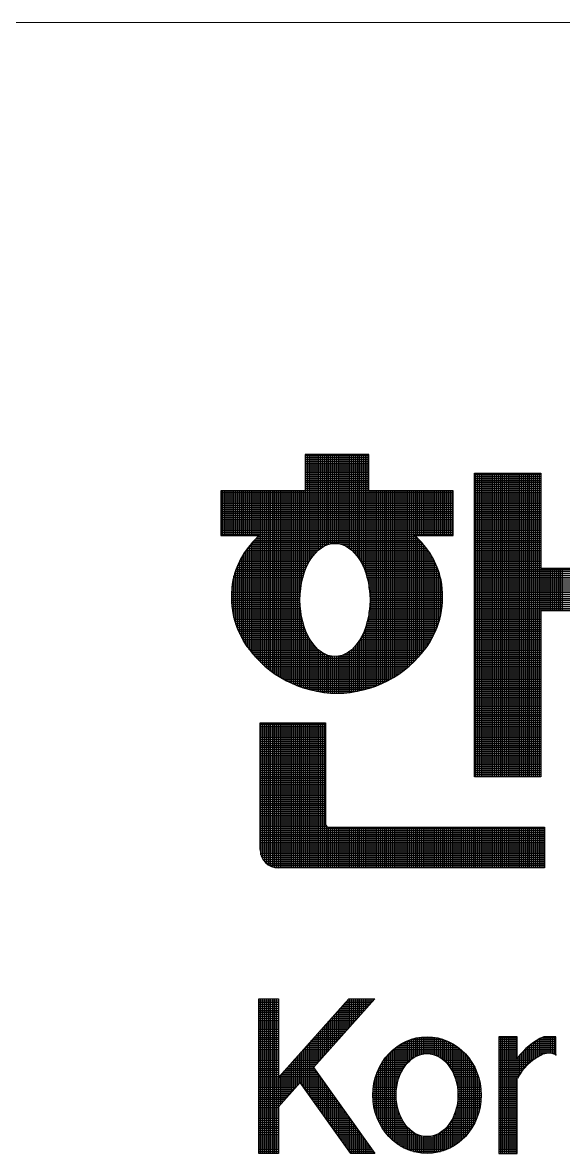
# Model space of a CAD drawing. Header units: inches. Extents: x 0 to 841, y 0 to 594.
# Drawn here: x 702.27 to 707.13, y 99.89 to 110.04 of the extents above; entities that cross this region are included whole.
import ezdxf

# ---------------------------------------------------------------- set-up
doc = ezdxf.new("R2010")
doc.units = ezdxf.units.IN
doc.header["$MEASUREMENT"] = 0
doc.layers.add('BG 0 -2', color=7, linetype='Continuous')
doc.layers.add('BG 한국지역난방기술주식회사 CI', color=7, linetype='Continuous')

msp = doc.modelspace()

# ---------------------------------------------------------------- linework, layer by layer
at = {"layer": 'BG 0 -2', "color": 7, "linetype": 'Continuous', "lineweight": 9}
msp.add_line((666.664, 110.04), (815.931, 110.04), dxfattribs=at)
at = {"layer": 'BG 한국지역난방기술주식회사 CI', "color": 7, "linetype": 'Continuous', "lineweight": 25}
for p, q in [((705.091, 106.163), (704.806, 106.163)), ((704.806, 106.163), (704.806, 105.837)), ((704.806, 106.156), (705.376, 106.156)), ((704.806, 106.139), (705.376, 106.139)), ((704.806, 106.121), (705.376, 106.121)), ((704.806, 106.104), (705.376, 106.104)), ((704.808, 105.131), (704.808, 106.163)), ((704.825, 105.17), (704.825, 106.163)), ((704.843, 105.203), (704.843, 106.163)), ((704.86, 105.231), (704.86, 106.163)), ((704.877, 105.255), (704.877, 106.163)), ((704.895, 105.276), (704.895, 106.163)), ((704.912, 105.294), (704.912, 106.163)), ((704.929, 105.309), (704.929, 106.163)), ((704.947, 105.322), (704.947, 106.163)), ((704.964, 105.334), (704.964, 106.163)), ((704.981, 105.343), (704.981, 106.163)), ((704.999, 105.351), (704.999, 106.163)), ((705.016, 105.357), (705.016, 106.163)), ((705.034, 105.361), (705.034, 106.163)), ((705.051, 105.364), (705.051, 106.163)), ((705.068, 105.365), (705.068, 106.163)), ((705.086, 105.364), (705.086, 106.163)), ((705.376, 106.163), (705.091, 106.163)), ((705.103, 105.363), (705.103, 106.163)), ((705.12, 105.359), (705.12, 106.163)), ((705.138, 105.354), (705.138, 106.163)), ((705.155, 105.347), (705.155, 106.163)), ((705.172, 105.339), (705.172, 106.163)), ((705.19, 105.329), (705.19, 106.163)), ((705.207, 105.316), (705.207, 106.163)), ((705.225, 105.302), (705.225, 106.163)), ((705.242, 105.286), (705.242, 106.163)), ((705.259, 105.266), (705.259, 106.163)), ((705.277, 105.244), (705.277, 106.163)), ((705.294, 105.219), (705.294, 106.163)), ((705.311, 105.189), (705.311, 106.163)), ((705.329, 105.153), (705.329, 106.163)), ((705.346, 105.109), (705.346, 106.163)), ((705.363, 105.053), (705.363, 106.163)), ((705.376, 105.837), (705.376, 106.163)), ((704.806, 106.086), (705.376, 106.086)), ((704.806, 106.069), (705.376, 106.069)), ((704.806, 106.052), (705.376, 106.052)), ((704.806, 106.034), (705.376, 106.034)), ((704.806, 106.017), (705.376, 106.017)), ((704.806, 106), (705.376, 106)), ((706.326, 103.27), (706.326, 105.995)), ((706.326, 105.995), (706.922, 105.995)), ((706.336, 103.27), (706.336, 105.995)), ((706.353, 103.27), (706.353, 105.995)), ((706.371, 103.27), (706.371, 105.995)), ((706.388, 103.27), (706.388, 105.995)), ((706.405, 103.27), (706.405, 105.995)), ((706.423, 103.27), (706.423, 105.995)), ((706.44, 103.27), (706.44, 105.995)), ((706.457, 103.27), (706.457, 105.995)), ((706.475, 103.27), (706.475, 105.995)), ((706.492, 103.27), (706.492, 105.995)), ((706.51, 103.27), (706.51, 105.995)), ((706.527, 103.27), (706.527, 105.995)), ((706.544, 103.27), (706.544, 105.995)), ((706.562, 103.27), (706.562, 105.995)), ((706.579, 103.27), (706.579, 105.995)), ((706.596, 103.27), (706.596, 105.995)), ((706.614, 103.27), (706.614, 105.995)), ((706.631, 103.27), (706.631, 105.995)), ((706.648, 103.27), (706.648, 105.995)), ((706.666, 103.27), (706.666, 105.995)), ((706.683, 103.27), (706.683, 105.995)), ((706.701, 103.27), (706.701, 105.995)), ((706.718, 103.27), (706.718, 105.995)), ((706.735, 103.27), (706.735, 105.995)), ((706.753, 103.27), (706.753, 105.995)), ((706.77, 103.27), (706.77, 105.995)), ((706.787, 103.27), (706.787, 105.995)), ((706.805, 103.27), (706.805, 105.995)), ((706.822, 103.27), (706.822, 105.995)), ((706.839, 103.27), (706.839, 105.995)), ((706.857, 103.27), (706.857, 105.995)), ((706.874, 103.27), (706.874, 105.995)), ((706.892, 103.27), (706.892, 105.995)), ((706.909, 103.27), (706.909, 105.995)), ((706.922, 105.995), (706.922, 105.141)), ((704.806, 105.982), (705.376, 105.982)), ((704.806, 105.965), (705.376, 105.965)), ((704.806, 105.948), (705.376, 105.948)), ((704.806, 105.93), (705.376, 105.93)), ((704.806, 105.913), (705.376, 105.913)), ((704.806, 105.895), (705.376, 105.895)), ((706.326, 105.982), (706.922, 105.982)), ((706.326, 105.965), (706.922, 105.965)), ((706.326, 105.948), (706.922, 105.948)), ((706.326, 105.93), (706.922, 105.93)), ((706.326, 105.913), (706.922, 105.913)), ((706.326, 105.895), (706.922, 105.895)), ((704.806, 105.837), (704.048, 105.837)), ((704.048, 105.837), (704.048, 105.435)), ((704.048, 105.826), (706.135, 105.826)), ((704.048, 105.809), (706.135, 105.809)), ((704.048, 105.791), (706.135, 105.791)), ((704.061, 105.435), (704.061, 105.837)), ((704.079, 105.435), (704.079, 105.837)), ((704.096, 105.435), (704.096, 105.837)), ((704.113, 105.435), (704.113, 105.837)), ((704.131, 105.435), (704.131, 105.837)), ((704.148, 105.435), (704.148, 105.837)), ((704.165, 105.435), (704.165, 105.837)), ((704.183, 105.435), (704.183, 105.837)), ((704.2, 105.435), (704.2, 105.837)), ((704.217, 105.435), (704.217, 105.837)), ((704.235, 105.435), (704.235, 105.837)), ((704.252, 105.435), (704.252, 105.837)), ((704.27, 105.435), (704.27, 105.837)), ((704.287, 105.435), (704.287, 105.837)), ((704.304, 105.435), (704.304, 105.837)), ((704.322, 105.435), (704.322, 105.837)), ((704.339, 105.435), (704.339, 105.837)), ((704.356, 105.435), (704.356, 105.837)), ((704.374, 105.435), (704.374, 105.837)), ((704.391, 105.435), (704.391, 105.837)), ((704.408, 104.294), (704.408, 105.837)), ((704.426, 104.278), (704.426, 105.837)), ((704.443, 104.263), (704.443, 105.837)), ((704.461, 104.248), (704.461, 105.837)), ((704.478, 104.234), (704.478, 105.837)), ((704.495, 104.221), (704.495, 105.837)), ((704.513, 104.208), (704.513, 105.837)), ((704.53, 104.196), (704.53, 105.837)), ((704.547, 104.184), (704.547, 105.837)), ((704.565, 104.173), (704.565, 105.837)), ((704.582, 104.163), (704.582, 105.837)), ((704.599, 104.152), (704.599, 105.837)), ((704.617, 104.143), (704.617, 105.837)), ((704.634, 104.133), (704.634, 105.837)), ((704.652, 104.124), (704.652, 105.837)), ((704.669, 104.116), (704.669, 105.837)), ((704.686, 104.108), (704.686, 105.837)), ((704.704, 104.1), (704.704, 105.837)), ((704.721, 104.093), (704.721, 105.837)), ((704.738, 104.086), (704.738, 105.837)), ((704.756, 104.08), (704.756, 105.837)), ((704.773, 105.012), (704.773, 105.837)), ((704.79, 105.081), (704.79, 105.837)), ((704.806, 105.878), (705.376, 105.878)), ((704.806, 105.861), (705.376, 105.861)), ((704.806, 105.843), (705.376, 105.843)), ((706.135, 105.837), (705.376, 105.837)), ((705.381, 104.963), (705.381, 105.837)), ((705.398, 104.07), (705.398, 105.837)), ((705.416, 104.076), (705.416, 105.837)), ((705.433, 104.082), (705.433, 105.837)), ((705.45, 104.089), (705.45, 105.837)), ((705.468, 104.096), (705.468, 105.837)), ((705.485, 104.103), (705.485, 105.837)), ((705.502, 104.111), (705.502, 105.837)), ((705.52, 104.119), (705.52, 105.837)), ((705.537, 104.128), (705.537, 105.837)), ((705.554, 104.137), (705.554, 105.837)), ((705.572, 104.146), (705.572, 105.837)), ((705.589, 104.156), (705.589, 105.837)), ((705.607, 104.166), (705.607, 105.837)), ((705.624, 104.177), (705.624, 105.837)), ((705.641, 104.189), (705.641, 105.837)), ((705.659, 104.201), (705.659, 105.837)), ((705.676, 104.213), (705.676, 105.837)), ((705.693, 104.226), (705.693, 105.837)), ((705.711, 104.24), (705.711, 105.837)), ((705.728, 104.254), (705.728, 105.837)), ((705.746, 104.269), (705.746, 105.837)), ((705.763, 104.284), (705.763, 105.837)), ((705.78, 104.301), (705.78, 105.837)), ((705.798, 105.435), (705.798, 105.837)), ((705.815, 105.435), (705.815, 105.837)), ((705.832, 105.435), (705.832, 105.837)), ((705.85, 105.435), (705.85, 105.837)), ((705.867, 105.435), (705.867, 105.837)), ((705.884, 105.435), (705.884, 105.837)), ((705.902, 105.435), (705.902, 105.837)), ((705.919, 105.435), (705.919, 105.837)), ((705.937, 105.435), (705.937, 105.837)), ((705.954, 105.435), (705.954, 105.837)), ((705.971, 105.435), (705.971, 105.837)), ((705.989, 105.435), (705.989, 105.837)), ((706.006, 105.435), (706.006, 105.837)), ((706.023, 105.435), (706.023, 105.837)), ((706.041, 105.435), (706.041, 105.837)), ((706.058, 105.435), (706.058, 105.837)), ((706.075, 105.435), (706.075, 105.837)), ((706.093, 105.435), (706.093, 105.837)), ((706.11, 105.435), (706.11, 105.837)), ((706.128, 105.435), (706.128, 105.837)), ((706.135, 105.435), (706.135, 105.837)), ((706.326, 105.878), (706.922, 105.878)), ((706.326, 105.861), (706.922, 105.861)), ((706.326, 105.843), (706.922, 105.843)), ((706.326, 105.826), (706.922, 105.826)), ((706.326, 105.809), (706.922, 105.809)), ((706.326, 105.791), (706.922, 105.791)), ((704.048, 105.774), (706.135, 105.774)), ((704.048, 105.757), (706.135, 105.757)), ((704.048, 105.739), (706.135, 105.739)), ((704.048, 105.722), (706.135, 105.722)), ((704.048, 105.704), (706.135, 105.704)), ((706.326, 105.774), (706.922, 105.774)), ((706.326, 105.757), (706.922, 105.757)), ((706.326, 105.739), (706.922, 105.739)), ((706.326, 105.722), (706.922, 105.722)), ((706.326, 105.704), (706.922, 105.704)), ((704.048, 105.687), (706.135, 105.687)), ((704.048, 105.67), (706.135, 105.67)), ((704.048, 105.652), (706.135, 105.652)), ((704.048, 105.635), (706.135, 105.635)), ((704.048, 105.618), (706.135, 105.618)), ((704.048, 105.6), (706.135, 105.6)), ((706.326, 105.687), (706.922, 105.687)), ((706.326, 105.67), (706.922, 105.67)), ((706.326, 105.652), (706.922, 105.652)), ((706.326, 105.635), (706.922, 105.635)), ((706.326, 105.618), (706.922, 105.618)), ((706.326, 105.6), (706.922, 105.6)), ((704.048, 105.583), (706.135, 105.583)), ((704.048, 105.566), (706.135, 105.566)), ((704.048, 105.548), (706.135, 105.548)), ((704.048, 105.531), (706.135, 105.531)), ((704.048, 105.513), (706.135, 105.513)), ((704.048, 105.496), (706.135, 105.496)), ((706.326, 105.583), (706.922, 105.583)), ((706.326, 105.566), (706.922, 105.566)), ((706.326, 105.548), (706.922, 105.548)), ((706.326, 105.531), (706.922, 105.531)), ((706.326, 105.513), (706.922, 105.513)), ((706.326, 105.496), (706.922, 105.496)), ((704.048, 105.479), (706.135, 105.479)), ((704.048, 105.461), (706.135, 105.461)), ((704.048, 105.444), (706.135, 105.444)), ((704.048, 105.435), (704.394, 105.435)), ((704.349, 105.392), (705.833, 105.392)), ((704.356, 104.348), (704.356, 105.4)), ((704.366, 105.409), (705.816, 105.409)), ((704.374, 104.329), (704.374, 105.416)), ((704.385, 105.427), (705.797, 105.427)), ((704.391, 104.311), (704.391, 105.432)), ((705.789, 105.435), (706.135, 105.435)), ((705.798, 104.318), (705.798, 105.426)), ((705.815, 104.336), (705.815, 105.41)), ((705.832, 104.355), (705.832, 105.393)), ((706.326, 105.479), (706.922, 105.479)), ((706.326, 105.461), (706.922, 105.461)), ((706.326, 105.444), (706.922, 105.444)), ((706.326, 105.427), (706.922, 105.427)), ((706.326, 105.409), (706.922, 105.409)), ((706.326, 105.392), (706.922, 105.392)), ((704.265, 105.288), (704.906, 105.288)), ((704.27, 104.458), (704.27, 105.295)), ((704.277, 105.305), (704.925, 105.305)), ((704.287, 104.433), (704.287, 105.319)), ((704.289, 105.322), (704.947, 105.322)), ((704.303, 105.34), (704.975, 105.34)), ((704.304, 104.41), (704.304, 105.342)), ((704.317, 105.357), (705.018, 105.357)), ((704.322, 104.388), (704.322, 105.362)), ((704.332, 105.375), (705.85, 105.375)), ((704.339, 104.367), (704.339, 105.382)), ((705.128, 105.357), (705.865, 105.357)), ((705.171, 105.34), (705.879, 105.34)), ((705.199, 105.322), (705.893, 105.322)), ((705.221, 105.305), (705.906, 105.305)), ((705.24, 105.288), (705.918, 105.288)), ((705.85, 104.375), (705.85, 105.375)), ((705.867, 104.396), (705.867, 105.355)), ((705.884, 104.418), (705.884, 105.334)), ((705.902, 104.442), (705.902, 105.311)), ((705.919, 104.468), (705.919, 105.286)), ((706.326, 105.375), (706.922, 105.375)), ((706.326, 105.357), (706.922, 105.357)), ((706.326, 105.34), (706.922, 105.34)), ((706.326, 105.322), (706.922, 105.322)), ((706.326, 105.305), (706.922, 105.305)), ((706.326, 105.288), (706.922, 105.288)), ((704.206, 105.184), (704.832, 105.184)), ((704.214, 105.201), (704.841, 105.201)), ((704.217, 104.552), (704.217, 105.207)), ((704.223, 105.218), (704.852, 105.218)), ((704.233, 105.236), (704.863, 105.236)), ((704.235, 104.517), (704.235, 105.239)), ((704.243, 105.253), (704.876, 105.253)), ((704.252, 104.486), (704.252, 105.269)), ((704.253, 105.27), (704.89, 105.27)), ((705.256, 105.27), (705.929, 105.27)), ((705.27, 105.253), (705.94, 105.253)), ((705.283, 105.236), (705.95, 105.236)), ((705.294, 105.218), (705.959, 105.218)), ((705.305, 105.201), (705.968, 105.201)), ((705.314, 105.184), (705.976, 105.184)), ((705.937, 104.498), (705.937, 105.258)), ((705.954, 104.53), (705.954, 105.228)), ((705.971, 104.566), (705.971, 105.194)), ((706.326, 105.27), (706.922, 105.27)), ((706.326, 105.253), (706.922, 105.253)), ((706.326, 105.236), (706.922, 105.236)), ((706.326, 105.218), (706.922, 105.218)), ((706.326, 105.201), (706.922, 105.201)), ((706.326, 105.184), (706.922, 105.184)), ((704.167, 105.079), (704.79, 105.079)), ((704.173, 105.097), (704.795, 105.097)), ((704.178, 105.114), (704.801, 105.114)), ((704.183, 104.639), (704.183, 105.126)), ((704.185, 105.131), (704.808, 105.131)), ((704.191, 105.149), (704.815, 105.149)), ((704.198, 105.166), (704.823, 105.166)), ((704.2, 104.592), (704.2, 105.17)), ((705.323, 105.166), (705.984, 105.166)), ((705.331, 105.149), (705.991, 105.149)), ((705.338, 105.131), (705.998, 105.131)), ((705.344, 105.114), (706.004, 105.114)), ((705.351, 105.097), (706.009, 105.097)), ((705.356, 105.079), (706.015, 105.079)), ((705.989, 104.609), (705.989, 105.154)), ((706.006, 104.66), (706.006, 105.108)), ((706.326, 105.166), (706.922, 105.166)), ((706.326, 105.149), (706.922, 105.149)), ((706.326, 105.131), (707.439, 105.131)), ((706.326, 105.114), (707.439, 105.114)), ((706.326, 105.097), (707.439, 105.097)), ((706.326, 105.079), (707.439, 105.079)), ((706.922, 105.141), (707.439, 105.141)), ((706.926, 104.758), (706.926, 105.141)), ((706.944, 104.758), (706.944, 105.141)), ((706.961, 104.758), (706.961, 105.141)), ((706.978, 104.758), (706.978, 105.141)), ((706.996, 104.758), (706.996, 105.141)), ((707.013, 104.758), (707.013, 105.141)), ((707.03, 104.758), (707.03, 105.141)), ((707.048, 104.758), (707.048, 105.141)), ((707.065, 104.758), (707.065, 105.141)), ((707.083, 104.758), (707.083, 105.141)), ((707.1, 104.758), (707.1, 105.141)), ((707.117, 104.758), (707.117, 105.141)), ((704.148, 104.795), (704.148, 104.982)), ((704.149, 104.992), (704.769, 104.992)), ((704.152, 105.01), (704.773, 105.01)), ((704.155, 105.027), (704.776, 105.027)), ((704.158, 105.045), (704.78, 105.045)), ((704.163, 105.062), (704.785, 105.062)), ((704.165, 104.7), (704.165, 105.072)), ((705.361, 105.062), (706.02, 105.062)), ((705.366, 105.045), (706.024, 105.045)), ((705.37, 105.027), (706.028, 105.027)), ((705.373, 105.01), (706.03, 105.01)), ((705.376, 104.992), (706.033, 104.992)), ((706.023, 104.728), (706.023, 105.047)), ((706.326, 105.062), (707.439, 105.062)), ((706.326, 105.045), (707.439, 105.045)), ((706.326, 105.027), (707.439, 105.027)), ((706.326, 105.01), (707.439, 105.01)), ((706.326, 104.992), (707.439, 104.992)), ((704.142, 104.888), (704.759, 104.888)), ((704.143, 104.923), (704.761, 104.923)), ((704.143, 104.906), (704.759, 104.906)), ((704.144, 104.94), (704.762, 104.94)), ((704.145, 104.958), (704.764, 104.958)), ((704.147, 104.975), (704.767, 104.975)), ((705.379, 104.975), (706.035, 104.975)), ((705.382, 104.958), (706.037, 104.958)), ((705.384, 104.94), (706.038, 104.94)), ((705.385, 104.923), (706.039, 104.923)), ((705.386, 104.906), (706.04, 104.906)), ((705.387, 104.888), (706.04, 104.888)), ((706.326, 104.975), (707.439, 104.975)), ((706.326, 104.958), (707.439, 104.958)), ((706.326, 104.94), (707.439, 104.94)), ((706.326, 104.923), (707.439, 104.923)), ((706.326, 104.906), (707.439, 104.906)), ((706.326, 104.888), (707.439, 104.888)), ((704.143, 104.871), (704.758, 104.871)), ((704.143, 104.854), (704.758, 104.854)), ((704.144, 104.836), (704.758, 104.836)), ((704.146, 104.819), (704.759, 104.819)), ((704.147, 104.801), (704.76, 104.801)), ((704.149, 104.784), (704.761, 104.784)), ((705.385, 104.784), (706.033, 104.784)), ((705.386, 104.801), (706.035, 104.801)), ((705.387, 104.819), (706.037, 104.819)), ((705.388, 104.871), (706.04, 104.871)), ((705.388, 104.854), (706.039, 104.854)), ((705.388, 104.836), (706.038, 104.836)), ((706.326, 104.871), (707.439, 104.871)), ((706.326, 104.854), (707.439, 104.854)), ((706.326, 104.836), (707.439, 104.836)), ((706.326, 104.819), (707.439, 104.819)), ((706.326, 104.801), (707.439, 104.801)), ((706.326, 104.784), (707.439, 104.784)), ((704.152, 104.767), (704.763, 104.767)), ((704.155, 104.749), (704.765, 104.749)), ((704.158, 104.732), (704.768, 104.732)), ((704.162, 104.715), (704.771, 104.715)), ((704.166, 104.697), (704.774, 104.697)), ((704.17, 104.68), (704.778, 104.68)), ((704.773, 104.074), (704.773, 104.701)), ((705.368, 104.68), (706.012, 104.68)), ((705.372, 104.697), (706.016, 104.697)), ((705.375, 104.715), (706.02, 104.715)), ((705.378, 104.732), (706.024, 104.732)), ((705.381, 104.064), (705.381, 104.75)), ((705.381, 104.749), (706.027, 104.749)), ((705.383, 104.767), (706.03, 104.767)), ((706.326, 104.767), (707.439, 104.767)), ((706.326, 104.749), (706.922, 104.749)), ((706.326, 104.732), (706.922, 104.732)), ((706.326, 104.715), (706.922, 104.715)), ((706.326, 104.697), (706.922, 104.697)), ((706.326, 104.68), (706.922, 104.68)), ((706.922, 104.758), (706.922, 103.27)), ((707.439, 104.758), (706.922, 104.758)), ((704.175, 104.663), (704.782, 104.663)), ((704.181, 104.645), (704.787, 104.645)), ((704.187, 104.628), (704.792, 104.628)), ((704.193, 104.61), (704.797, 104.61)), ((704.2, 104.593), (704.804, 104.593)), ((704.207, 104.576), (704.811, 104.576)), ((704.79, 104.068), (704.79, 104.632)), ((704.808, 104.062), (704.808, 104.582)), ((705.335, 104.576), (705.975, 104.576)), ((705.342, 104.593), (705.983, 104.593)), ((705.346, 104.054), (705.346, 104.604)), ((705.348, 104.61), (705.989, 104.61)), ((705.354, 104.628), (705.996, 104.628)), ((705.359, 104.645), (706.001, 104.645)), ((705.363, 104.059), (705.363, 104.661)), ((705.364, 104.663), (706.007, 104.663)), ((706.326, 104.663), (706.922, 104.663)), ((706.326, 104.645), (706.922, 104.645)), ((706.326, 104.628), (706.922, 104.628)), ((706.326, 104.61), (706.922, 104.61)), ((706.326, 104.593), (706.922, 104.593)), ((706.326, 104.576), (706.922, 104.576)), ((704.215, 104.558), (704.818, 104.558)), ((704.223, 104.541), (704.826, 104.541)), ((704.232, 104.524), (704.835, 104.524)), ((704.241, 104.506), (704.845, 104.506)), ((704.251, 104.489), (704.856, 104.489)), ((704.261, 104.472), (704.868, 104.472)), ((704.825, 104.057), (704.825, 104.543)), ((704.843, 104.053), (704.843, 104.51)), ((704.86, 104.048), (704.86, 104.482)), ((705.278, 104.472), (705.921, 104.472)), ((705.29, 104.489), (705.932, 104.489)), ((705.294, 104.042), (705.294, 104.495)), ((705.301, 104.506), (705.941, 104.506)), ((705.311, 104.045), (705.311, 104.525)), ((705.311, 104.524), (705.951, 104.524)), ((705.32, 104.541), (705.959, 104.541)), ((705.328, 104.558), (705.968, 104.558)), ((705.329, 104.05), (705.329, 104.56)), ((706.326, 104.558), (706.922, 104.558)), ((706.326, 104.541), (706.922, 104.541)), ((706.326, 104.524), (706.922, 104.524)), ((706.326, 104.506), (706.922, 104.506)), ((706.326, 104.489), (706.922, 104.489)), ((706.326, 104.472), (706.922, 104.472)), ((704.272, 104.454), (704.881, 104.454)), ((704.284, 104.437), (704.896, 104.437)), ((704.297, 104.419), (704.913, 104.419)), ((704.31, 104.402), (704.932, 104.402)), ((704.324, 104.385), (704.956, 104.385)), ((704.877, 104.044), (704.877, 104.459)), ((704.895, 104.04), (704.895, 104.438)), ((704.912, 104.037), (704.912, 104.42)), ((704.929, 104.034), (704.929, 104.404)), ((704.947, 104.031), (704.947, 104.391)), ((704.964, 104.028), (704.964, 104.38)), ((704.981, 104.026), (704.981, 104.37)), ((705.172, 104.023), (705.172, 104.375)), ((705.19, 104.385), (705.858, 104.385)), ((705.19, 104.025), (705.19, 104.385)), ((705.207, 104.027), (705.207, 104.397)), ((705.214, 104.402), (705.872, 104.402)), ((705.225, 104.029), (705.225, 104.411)), ((705.233, 104.419), (705.885, 104.419)), ((705.242, 104.032), (705.242, 104.428)), ((705.25, 104.437), (705.898, 104.437)), ((705.259, 104.035), (705.259, 104.447)), ((705.265, 104.454), (705.91, 104.454)), ((705.277, 104.038), (705.277, 104.469)), ((706.326, 104.454), (706.922, 104.454)), ((706.326, 104.437), (706.922, 104.437)), ((706.326, 104.419), (706.922, 104.419)), ((706.326, 104.402), (706.922, 104.402)), ((706.326, 104.385), (706.922, 104.385)), ((704.339, 104.367), (704.988, 104.367)), ((704.354, 104.35), (705.049, 104.35)), ((704.37, 104.333), (705.812, 104.333)), ((704.387, 104.315), (705.795, 104.315)), ((704.405, 104.298), (705.777, 104.298)), ((704.423, 104.281), (705.759, 104.281)), ((704.999, 104.024), (704.999, 104.363)), ((705.016, 104.023), (705.016, 104.357)), ((705.034, 104.021), (705.034, 104.353)), ((705.051, 104.02), (705.051, 104.35)), ((705.068, 104.02), (705.068, 104.349)), ((705.086, 104.019), (705.086, 104.349)), ((705.096, 104.35), (705.828, 104.35)), ((705.103, 104.019), (705.103, 104.351)), ((705.12, 104.02), (705.12, 104.354)), ((705.138, 104.021), (705.138, 104.359)), ((705.155, 104.022), (705.155, 104.366)), ((705.158, 104.367), (705.843, 104.367)), ((706.326, 104.367), (706.922, 104.367)), ((706.326, 104.35), (706.922, 104.35)), ((706.326, 104.333), (706.922, 104.333)), ((706.326, 104.315), (706.922, 104.315)), ((706.326, 104.298), (706.922, 104.298)), ((706.326, 104.281), (706.922, 104.281)), ((704.443, 104.263), (705.739, 104.263)), ((704.464, 104.246), (705.719, 104.246)), ((704.486, 104.228), (705.697, 104.228)), ((704.509, 104.211), (705.673, 104.211)), ((704.533, 104.194), (705.649, 104.194)), ((704.56, 104.176), (705.622, 104.176)), ((706.326, 104.263), (706.922, 104.263)), ((706.326, 104.246), (706.922, 104.246)), ((706.326, 104.228), (706.922, 104.228)), ((706.326, 104.211), (706.922, 104.211)), ((706.326, 104.194), (706.922, 104.194)), ((706.326, 104.176), (706.922, 104.176)), ((704.588, 104.159), (705.594, 104.159)), ((704.619, 104.142), (705.564, 104.142)), ((704.652, 104.124), (705.53, 104.124)), ((704.689, 104.107), (705.494, 104.107)), ((704.73, 104.09), (705.452, 104.09)), ((704.777, 104.072), (705.405, 104.072)), ((706.326, 104.159), (706.922, 104.159)), ((706.326, 104.142), (706.922, 104.142)), ((706.326, 104.124), (706.922, 104.124)), ((706.326, 104.107), (706.922, 104.107)), ((706.326, 104.09), (706.922, 104.09)), ((706.326, 104.072), (706.922, 104.072)), ((704.834, 104.055), (705.348, 104.055)), ((704.908, 104.037), (705.274, 104.037)), ((705.055, 104.02), (705.127, 104.02)), ((706.326, 104.055), (706.922, 104.055)), ((706.326, 104.037), (706.922, 104.037)), ((706.326, 104.02), (706.922, 104.02)), ((706.326, 104.003), (706.922, 104.003)), ((706.326, 103.985), (706.922, 103.985)), ((706.326, 103.968), (706.922, 103.968)), ((706.326, 103.951), (706.922, 103.951)), ((706.326, 103.933), (706.922, 103.933)), ((706.326, 103.916), (706.922, 103.916)), ((706.326, 103.899), (706.922, 103.899)), ((706.326, 103.881), (706.922, 103.881)), ((706.326, 103.864), (706.922, 103.864)), ((706.326, 103.846), (706.922, 103.846)), ((706.326, 103.829), (706.922, 103.829)), ((706.326, 103.812), (706.922, 103.812)), ((706.326, 103.794), (706.922, 103.794)), ((706.326, 103.777), (706.922, 103.777)), ((706.326, 103.76), (706.922, 103.76)), ((704.401, 103.754), (704.988, 103.754)), ((704.401, 102.616), (704.401, 103.754)), ((704.401, 103.742), (704.988, 103.742)), ((704.401, 103.725), (704.988, 103.725)), ((704.401, 103.708), (704.988, 103.708)), ((704.401, 103.69), (704.988, 103.69)), ((704.401, 103.673), (704.988, 103.673)), ((704.408, 102.567), (704.408, 103.754)), ((704.426, 102.529), (704.426, 103.754)), ((704.443, 102.506), (704.443, 103.754)), ((704.461, 102.49), (704.461, 103.754)), ((704.478, 102.477), (704.478, 103.754)), ((704.495, 102.468), (704.495, 103.754)), ((704.513, 102.461), (704.513, 103.754)), ((704.53, 102.456), (704.53, 103.754)), ((704.547, 102.453), (704.547, 103.754)), ((704.565, 102.452), (704.565, 103.754)), ((704.582, 102.452), (704.582, 103.754)), ((704.599, 102.452), (704.599, 103.754)), ((704.617, 102.452), (704.617, 103.754)), ((704.634, 102.452), (704.634, 103.754)), ((704.652, 102.452), (704.652, 103.754)), ((704.669, 102.452), (704.669, 103.754)), ((704.686, 102.452), (704.686, 103.754)), ((704.704, 102.452), (704.704, 103.754)), ((704.721, 102.452), (704.721, 103.754)), ((704.738, 102.452), (704.738, 103.754)), ((704.756, 102.452), (704.756, 103.754)), ((704.773, 102.452), (704.773, 103.754)), ((704.79, 102.452), (704.79, 103.754)), ((704.808, 102.452), (704.808, 103.754)), ((704.825, 102.452), (704.825, 103.754)), ((704.843, 102.452), (704.843, 103.754)), ((704.86, 102.452), (704.86, 103.754)), ((704.877, 102.452), (704.877, 103.754)), ((704.895, 102.452), (704.895, 103.754)), ((704.912, 102.452), (704.912, 103.754)), ((704.929, 102.452), (704.929, 103.754)), ((704.947, 102.452), (704.947, 103.754)), ((704.964, 102.452), (704.964, 103.754)), ((704.981, 102.452), (704.981, 103.754)), ((704.988, 103.754), (704.988, 102.844)), ((706.326, 103.742), (706.922, 103.742)), ((706.326, 103.725), (706.922, 103.725)), ((706.326, 103.708), (706.922, 103.708)), ((706.326, 103.69), (706.922, 103.69)), ((706.326, 103.673), (706.922, 103.673)), ((704.401, 103.655), (704.988, 103.655)), ((704.401, 103.638), (704.988, 103.638)), ((704.401, 103.621), (704.988, 103.621)), ((704.401, 103.603), (704.988, 103.603)), ((704.401, 103.586), (704.988, 103.586)), ((704.401, 103.569), (704.988, 103.569)), ((706.326, 103.655), (706.922, 103.655)), ((706.326, 103.638), (706.922, 103.638)), ((706.326, 103.621), (706.922, 103.621)), ((706.326, 103.603), (706.922, 103.603)), ((706.326, 103.586), (706.922, 103.586)), ((706.326, 103.569), (706.922, 103.569)), ((704.401, 103.551), (704.988, 103.551)), ((704.401, 103.534), (704.988, 103.534)), ((704.401, 103.517), (704.988, 103.517)), ((704.401, 103.499), (704.988, 103.499)), ((704.401, 103.482), (704.988, 103.482)), ((704.401, 103.464), (704.988, 103.464)), ((706.326, 103.551), (706.922, 103.551)), ((706.326, 103.534), (706.922, 103.534)), ((706.326, 103.517), (706.922, 103.517)), ((706.326, 103.499), (706.922, 103.499)), ((706.326, 103.482), (706.922, 103.482)), ((706.326, 103.464), (706.922, 103.464)), ((704.401, 103.447), (704.988, 103.447)), ((704.401, 103.43), (704.988, 103.43)), ((704.401, 103.412), (704.988, 103.412)), ((704.401, 103.395), (704.988, 103.395)), ((704.401, 103.378), (704.988, 103.378)), ((704.401, 103.36), (704.988, 103.36)), ((706.326, 103.447), (706.922, 103.447)), ((706.326, 103.43), (706.922, 103.43)), ((706.326, 103.412), (706.922, 103.412)), ((706.326, 103.395), (706.922, 103.395)), ((706.326, 103.378), (706.922, 103.378)), ((706.326, 103.36), (706.922, 103.36)), ((704.401, 103.343), (704.988, 103.343)), ((704.401, 103.326), (704.988, 103.326)), ((704.401, 103.308), (704.988, 103.308)), ((704.401, 103.291), (704.988, 103.291)), ((704.401, 103.273), (704.988, 103.273)), ((704.401, 103.256), (704.988, 103.256)), ((706.326, 103.343), (706.922, 103.343)), ((706.326, 103.326), (706.922, 103.326)), ((706.326, 103.308), (706.922, 103.308)), ((706.326, 103.291), (706.922, 103.291)), ((706.326, 103.273), (706.922, 103.273)), ((706.922, 103.27), (706.326, 103.27)), ((704.401, 103.239), (704.988, 103.239)), ((704.401, 103.221), (704.988, 103.221)), ((704.401, 103.204), (704.988, 103.204)), ((704.401, 103.187), (704.988, 103.187)), ((704.401, 103.169), (704.988, 103.169)), ((704.401, 103.152), (704.988, 103.152)), ((704.401, 103.134), (704.988, 103.134)), ((704.401, 103.117), (704.988, 103.117)), ((704.401, 103.1), (704.988, 103.1)), ((704.401, 103.082), (704.988, 103.082)), ((704.401, 103.065), (704.988, 103.065)), ((704.401, 103.048), (704.988, 103.048)), ((704.401, 103.03), (704.988, 103.03)), ((704.401, 103.013), (704.988, 103.013)), ((704.401, 102.996), (704.988, 102.996)), ((704.401, 102.978), (704.988, 102.978)), ((704.401, 102.961), (704.988, 102.961)), ((704.401, 102.943), (704.988, 102.943)), ((704.401, 102.926), (704.988, 102.926)), ((704.401, 102.909), (704.988, 102.909)), ((704.401, 102.891), (704.988, 102.891)), ((704.401, 102.874), (704.988, 102.874)), ((704.401, 102.857), (704.988, 102.857)), ((704.401, 102.839), (704.989, 102.839)), ((704.401, 102.822), (704.999, 102.822)), ((704.401, 102.805), (706.955, 102.805)), ((704.401, 102.787), (706.955, 102.787)), ((704.401, 102.77), (706.955, 102.77)), ((704.401, 102.752), (706.955, 102.752)), ((704.999, 102.452), (704.999, 102.822)), ((705.016, 102.452), (705.016, 102.816)), ((705.016, 102.816), (706.955, 102.816)), ((705.034, 102.452), (705.034, 102.816)), ((705.051, 102.452), (705.051, 102.816)), ((705.068, 102.452), (705.068, 102.816)), ((705.086, 102.452), (705.086, 102.816)), ((705.103, 102.452), (705.103, 102.816)), ((705.12, 102.452), (705.12, 102.816)), ((705.138, 102.452), (705.138, 102.816)), ((705.155, 102.452), (705.155, 102.816)), ((705.172, 102.452), (705.172, 102.816)), ((705.19, 102.452), (705.19, 102.816)), ((705.207, 102.452), (705.207, 102.816)), ((705.225, 102.452), (705.225, 102.816)), ((705.242, 102.452), (705.242, 102.816)), ((705.259, 102.452), (705.259, 102.816)), ((705.277, 102.452), (705.277, 102.816)), ((705.294, 102.452), (705.294, 102.816)), ((705.311, 102.452), (705.311, 102.816)), ((705.329, 102.452), (705.329, 102.816)), ((705.346, 102.452), (705.346, 102.816)), ((705.363, 102.452), (705.363, 102.816)), ((705.381, 102.452), (705.381, 102.816)), ((705.398, 102.452), (705.398, 102.816)), ((705.416, 102.452), (705.416, 102.816)), ((705.433, 102.452), (705.433, 102.816)), ((705.45, 102.452), (705.45, 102.816)), ((705.468, 102.452), (705.468, 102.816)), ((705.485, 102.452), (705.485, 102.816)), ((705.502, 102.452), (705.502, 102.816)), ((705.52, 102.452), (705.52, 102.816)), ((705.537, 102.452), (705.537, 102.816)), ((705.554, 102.452), (705.554, 102.816)), ((705.572, 102.452), (705.572, 102.816)), ((705.589, 102.452), (705.589, 102.816)), ((705.607, 102.452), (705.607, 102.816)), ((705.624, 102.452), (705.624, 102.816)), ((705.641, 102.452), (705.641, 102.816)), ((705.659, 102.452), (705.659, 102.816)), ((705.676, 102.452), (705.676, 102.816)), ((705.693, 102.452), (705.693, 102.816)), ((705.711, 102.452), (705.711, 102.816)), ((705.728, 102.452), (705.728, 102.816)), ((705.746, 102.452), (705.746, 102.816)), ((705.763, 102.452), (705.763, 102.816)), ((705.78, 102.452), (705.78, 102.816)), ((705.798, 102.452), (705.798, 102.816)), ((705.815, 102.452), (705.815, 102.816)), ((705.832, 102.452), (705.832, 102.816)), ((705.85, 102.452), (705.85, 102.816)), ((705.867, 102.452), (705.867, 102.816)), ((705.884, 102.452), (705.884, 102.816)), ((705.902, 102.452), (705.902, 102.816)), ((705.919, 102.452), (705.919, 102.816)), ((705.937, 102.452), (705.937, 102.816)), ((705.954, 102.452), (705.954, 102.816)), ((705.971, 102.452), (705.971, 102.816)), ((705.989, 102.452), (705.989, 102.816)), ((706.006, 102.452), (706.006, 102.816)), ((706.023, 102.452), (706.023, 102.816)), ((706.041, 102.452), (706.041, 102.816)), ((706.058, 102.452), (706.058, 102.816)), ((706.075, 102.452), (706.075, 102.816)), ((706.093, 102.452), (706.093, 102.816)), ((706.11, 102.452), (706.11, 102.816)), ((706.128, 102.452), (706.128, 102.816)), ((706.145, 102.452), (706.145, 102.816)), ((706.162, 102.452), (706.162, 102.816)), ((706.18, 102.452), (706.18, 102.816)), ((706.197, 102.452), (706.197, 102.816)), ((706.214, 102.452), (706.214, 102.816)), ((706.232, 102.452), (706.232, 102.816)), ((706.249, 102.452), (706.249, 102.816)), ((706.266, 102.452), (706.266, 102.816)), ((706.284, 102.452), (706.284, 102.816)), ((706.301, 102.452), (706.301, 102.816)), ((706.319, 102.452), (706.319, 102.816)), ((706.336, 102.452), (706.336, 102.816)), ((706.353, 102.452), (706.353, 102.816)), ((706.371, 102.452), (706.371, 102.816)), ((706.388, 102.452), (706.388, 102.816)), ((706.405, 102.452), (706.405, 102.816)), ((706.423, 102.452), (706.423, 102.816)), ((706.44, 102.452), (706.44, 102.816)), ((706.457, 102.452), (706.457, 102.816)), ((706.475, 102.452), (706.475, 102.816)), ((706.492, 102.452), (706.492, 102.816)), ((706.51, 102.452), (706.51, 102.816)), ((706.527, 102.452), (706.527, 102.816)), ((706.544, 102.452), (706.544, 102.816)), ((706.562, 102.452), (706.562, 102.816)), ((706.579, 102.452), (706.579, 102.816)), ((706.596, 102.452), (706.596, 102.816)), ((706.614, 102.452), (706.614, 102.816)), ((706.631, 102.452), (706.631, 102.816)), ((706.648, 102.452), (706.648, 102.816)), ((706.666, 102.452), (706.666, 102.816)), ((706.683, 102.452), (706.683, 102.816)), ((706.701, 102.452), (706.701, 102.816)), ((706.718, 102.452), (706.718, 102.816)), ((706.735, 102.452), (706.735, 102.816)), ((706.753, 102.452), (706.753, 102.816)), ((706.77, 102.452), (706.77, 102.816)), ((706.787, 102.452), (706.787, 102.816)), ((706.805, 102.452), (706.805, 102.816)), ((706.822, 102.452), (706.822, 102.816)), ((706.839, 102.452), (706.839, 102.816)), ((706.857, 102.452), (706.857, 102.816)), ((706.874, 102.452), (706.874, 102.816)), ((706.892, 102.452), (706.892, 102.816)), ((706.909, 102.452), (706.909, 102.816)), ((706.926, 102.452), (706.926, 102.816)), ((706.944, 102.452), (706.944, 102.816)), ((706.955, 102.816), (706.955, 102.452)), ((704.401, 102.735), (706.955, 102.735)), ((704.401, 102.718), (706.955, 102.718)), ((704.401, 102.7), (706.955, 102.7)), ((704.401, 102.683), (706.955, 102.683)), ((704.401, 102.666), (706.955, 102.666)), ((704.401, 102.648), (706.955, 102.648)), ((704.401, 102.631), (706.955, 102.631)), ((704.401, 102.614), (706.955, 102.614)), ((704.402, 102.596), (706.955, 102.596)), ((704.405, 102.579), (706.955, 102.579)), ((704.41, 102.561), (706.955, 102.561)), ((704.418, 102.544), (706.955, 102.544)), ((704.428, 102.527), (706.955, 102.527)), ((704.441, 102.509), (706.955, 102.509)), ((704.458, 102.492), (706.955, 102.492)), ((704.482, 102.475), (706.955, 102.475)), ((704.525, 102.457), (706.955, 102.457)), ((706.955, 102.452), (704.565, 102.452)), ((704.389, 101.275), (704.564, 101.275)), ((704.389, 99.888), (704.389, 101.275)), ((704.389, 101.259), (704.564, 101.259)), ((704.389, 101.242), (704.564, 101.242)), ((704.389, 101.224), (704.564, 101.224)), ((704.391, 99.888), (704.391, 101.275)), ((704.408, 99.888), (704.408, 101.275)), ((704.426, 99.888), (704.426, 101.275)), ((704.443, 99.888), (704.443, 101.275)), ((704.461, 99.888), (704.461, 101.275)), ((704.478, 99.888), (704.478, 101.275)), ((704.495, 99.888), (704.495, 101.275)), ((704.513, 99.888), (704.513, 101.275)), ((704.53, 99.888), (704.53, 101.275)), ((704.547, 99.888), (704.547, 101.275)), ((704.564, 101.275), (704.564, 100.568)), ((704.564, 100.568), (705.196, 101.275)), ((705.431, 101.275), (704.88, 100.659)), ((705.15, 101.224), (705.385, 101.224)), ((705.155, 100.967), (705.155, 101.23)), ((705.166, 101.242), (705.401, 101.242)), ((705.172, 100.986), (705.172, 101.249)), ((705.181, 101.259), (705.416, 101.259)), ((705.19, 101.006), (705.19, 101.269)), ((705.196, 101.275), (705.431, 101.275)), ((705.207, 101.025), (705.207, 101.275)), ((705.225, 101.045), (705.225, 101.275)), ((705.242, 101.064), (705.242, 101.275)), ((705.259, 101.084), (705.259, 101.275)), ((705.277, 101.103), (705.277, 101.275)), ((705.294, 101.122), (705.294, 101.275)), ((705.311, 101.142), (705.311, 101.275)), ((705.329, 101.161), (705.329, 101.275)), ((705.346, 101.181), (705.346, 101.275)), ((705.363, 101.2), (705.363, 101.275)), ((705.381, 101.22), (705.381, 101.275)), ((705.398, 101.239), (705.398, 101.275)), ((705.416, 101.258), (705.416, 101.275)), ((704.389, 101.207), (704.564, 101.207)), ((704.389, 101.19), (704.564, 101.19)), ((704.389, 101.172), (704.564, 101.172)), ((704.389, 101.155), (704.564, 101.155)), ((704.389, 101.138), (704.564, 101.138)), ((704.389, 101.12), (704.564, 101.12)), ((705.057, 101.12), (705.292, 101.12)), ((705.068, 100.87), (705.068, 101.133)), ((705.073, 101.138), (705.308, 101.138)), ((705.086, 100.889), (705.086, 101.152)), ((705.088, 101.155), (705.323, 101.155)), ((705.103, 100.909), (705.103, 101.171)), ((705.104, 101.172), (705.339, 101.172)), ((705.119, 101.19), (705.354, 101.19)), ((705.12, 100.928), (705.12, 101.191)), ((705.135, 101.207), (705.37, 101.207)), ((705.138, 100.948), (705.138, 101.21)), ((704.389, 101.103), (704.564, 101.103)), ((704.389, 101.085), (704.564, 101.085)), ((704.389, 101.068), (704.564, 101.068)), ((704.389, 101.051), (704.564, 101.051)), ((704.389, 101.033), (704.564, 101.033)), ((704.98, 101.033), (705.214, 101.033)), ((704.981, 100.773), (704.981, 101.035)), ((704.995, 101.051), (705.23, 101.051)), ((704.999, 100.792), (704.999, 101.055)), ((705.011, 101.068), (705.245, 101.068)), ((705.016, 100.812), (705.016, 101.074)), ((705.026, 101.085), (705.261, 101.085)), ((705.034, 100.831), (705.034, 101.094)), ((705.042, 101.103), (705.277, 101.103)), ((705.051, 100.851), (705.051, 101.113)), ((704.389, 101.016), (704.564, 101.016)), ((704.389, 100.999), (704.564, 100.999)), ((704.389, 100.981), (704.564, 100.981)), ((704.389, 100.964), (704.564, 100.964)), ((704.389, 100.947), (704.564, 100.947)), ((704.389, 100.929), (704.564, 100.929)), ((704.877, 100.361), (704.877, 100.919)), ((704.886, 100.929), (705.121, 100.929)), ((704.895, 100.676), (704.895, 100.938)), ((704.902, 100.947), (705.137, 100.947)), ((704.912, 100.695), (704.912, 100.958)), ((704.917, 100.964), (705.152, 100.964)), ((704.929, 100.715), (704.929, 100.977)), ((704.933, 100.981), (705.168, 100.981)), ((704.947, 100.734), (704.947, 100.997)), ((704.949, 100.999), (705.183, 100.999)), ((704.964, 101.016), (705.199, 101.016)), ((704.964, 100.753), (704.964, 101.016)), ((705.78, 100.749), (705.78, 100.919)), ((705.798, 100.759), (705.798, 100.923)), ((705.815, 100.767), (705.815, 100.927)), ((705.828, 100.929), (705.972, 100.929)), ((705.832, 100.774), (705.832, 100.93)), ((705.85, 100.779), (705.85, 100.932)), ((705.867, 100.782), (705.867, 100.934)), ((705.884, 100.784), (705.884, 100.935)), ((705.902, 100.785), (705.902, 100.935)), ((705.919, 100.784), (705.919, 100.935)), ((705.937, 100.782), (705.937, 100.934)), ((705.954, 100.778), (705.954, 100.932)), ((705.971, 100.772), (705.971, 100.929)), ((705.989, 100.765), (705.989, 100.926)), ((706.006, 100.757), (706.006, 100.922)), ((706.023, 100.746), (706.023, 100.918)), ((706.545, 100.935), (706.545, 99.888)), ((706.711, 100.935), (706.545, 100.935)), ((706.545, 100.929), (706.711, 100.929)), ((706.562, 99.888), (706.562, 100.935)), ((706.579, 99.888), (706.579, 100.935)), ((706.596, 99.888), (706.596, 100.935)), ((706.614, 99.888), (706.614, 100.935)), ((706.631, 99.888), (706.631, 100.935)), ((706.648, 99.888), (706.648, 100.935)), ((706.666, 99.888), (706.666, 100.935)), ((706.683, 99.888), (706.683, 100.935)), ((706.701, 99.888), (706.701, 100.935)), ((706.711, 100.74), (706.711, 100.935)), ((706.926, 100.771), (706.926, 100.925)), ((706.936, 100.929), (707.058, 100.929)), ((706.944, 100.778), (706.944, 100.933)), ((707.058, 100.935), (706.949, 100.935)), ((706.961, 100.783), (706.961, 100.935)), ((706.978, 100.786), (706.978, 100.935)), ((706.996, 100.787), (706.996, 100.935)), ((707.013, 100.785), (707.013, 100.935)), ((707.03, 100.782), (707.03, 100.935)), ((707.048, 100.777), (707.048, 100.935)), ((707.058, 100.773), (707.058, 100.935)), ((704.389, 100.912), (704.564, 100.912)), ((704.389, 100.894), (704.564, 100.894)), ((704.389, 100.877), (704.564, 100.877)), ((704.389, 100.86), (704.564, 100.86)), ((704.389, 100.842), (704.564, 100.842)), ((704.389, 100.825), (704.564, 100.825)), ((704.79, 100.483), (704.79, 100.822)), ((704.793, 100.825), (705.028, 100.825)), ((704.808, 100.458), (704.808, 100.841)), ((704.809, 100.842), (705.044, 100.842)), ((704.824, 100.86), (705.059, 100.86)), ((704.825, 100.434), (704.825, 100.861)), ((704.84, 100.877), (705.075, 100.877)), ((704.843, 100.41), (704.843, 100.88)), ((704.855, 100.894), (705.09, 100.894)), ((704.86, 100.386), (704.86, 100.9)), ((704.871, 100.912), (705.106, 100.912)), ((705.602, 100.825), (706.198, 100.825)), ((705.607, 99.994), (705.607, 100.829)), ((705.624, 100.463), (705.624, 100.843)), ((705.624, 100.842), (706.176, 100.842)), ((705.641, 100.551), (705.641, 100.855)), ((705.649, 100.86), (706.151, 100.86)), ((705.659, 100.598), (705.659, 100.866)), ((705.676, 100.634), (705.676, 100.876)), ((705.678, 100.877), (706.122, 100.877)), ((705.693, 100.662), (705.693, 100.885)), ((705.711, 100.686), (705.711, 100.894)), ((705.712, 100.894), (706.088, 100.894)), ((705.728, 100.705), (705.728, 100.901)), ((705.746, 100.722), (705.746, 100.908)), ((705.757, 100.912), (706.043, 100.912)), ((705.763, 100.736), (705.763, 100.914)), ((706.041, 100.734), (706.041, 100.913)), ((706.058, 100.719), (706.058, 100.907)), ((706.075, 100.702), (706.075, 100.9)), ((706.093, 100.681), (706.093, 100.892)), ((706.11, 100.657), (706.11, 100.884)), ((706.128, 100.627), (706.128, 100.874)), ((706.145, 100.59), (706.145, 100.864)), ((706.162, 100.538), (706.162, 100.852)), ((706.18, 99.983), (706.18, 100.84)), ((706.197, 99.997), (706.197, 100.826)), ((706.545, 100.912), (706.711, 100.912)), ((706.545, 100.894), (706.711, 100.894)), ((706.545, 100.877), (706.711, 100.877)), ((706.545, 100.86), (706.711, 100.86)), ((706.545, 100.842), (706.711, 100.842)), ((706.545, 100.825), (706.711, 100.825)), ((706.784, 100.825), (707.058, 100.825)), ((706.787, 100.668), (706.787, 100.828)), ((706.803, 100.842), (707.058, 100.842)), ((706.805, 100.685), (706.805, 100.843)), ((706.822, 100.701), (706.822, 100.858)), ((706.824, 100.86), (707.058, 100.86)), ((706.839, 100.716), (706.839, 100.871)), ((706.847, 100.877), (707.058, 100.877)), ((706.857, 100.729), (706.857, 100.884)), ((706.873, 100.894), (707.058, 100.894)), ((706.874, 100.741), (706.874, 100.895)), ((706.892, 100.752), (706.892, 100.906)), ((706.902, 100.912), (707.058, 100.912)), ((706.909, 100.762), (706.909, 100.916)), ((704.389, 100.808), (704.564, 100.808)), ((704.389, 100.79), (704.564, 100.79)), ((704.389, 100.773), (704.564, 100.773)), ((704.389, 100.756), (704.564, 100.756)), ((704.389, 100.738), (704.564, 100.738)), ((704.389, 100.721), (704.564, 100.721)), ((704.7, 100.721), (704.935, 100.721)), ((704.704, 100.462), (704.704, 100.725)), ((704.716, 100.738), (704.951, 100.738)), ((704.721, 100.481), (704.721, 100.744)), ((704.731, 100.756), (704.966, 100.756)), ((704.738, 100.501), (704.738, 100.764)), ((704.747, 100.773), (704.982, 100.773)), ((704.756, 100.52), (704.756, 100.783)), ((704.762, 100.79), (704.997, 100.79)), ((704.773, 100.507), (704.773, 100.802)), ((704.778, 100.808), (705.013, 100.808)), ((705.508, 100.721), (705.744, 100.721)), ((705.52, 100.738), (705.765, 100.738)), ((705.52, 100.085), (705.52, 100.738)), ((705.533, 100.756), (705.792, 100.756)), ((705.537, 100.063), (705.537, 100.76)), ((705.548, 100.773), (705.83, 100.773)), ((705.554, 100.043), (705.554, 100.78)), ((705.564, 100.79), (706.236, 100.79)), ((705.572, 100.025), (705.572, 100.798)), ((705.582, 100.808), (706.218, 100.808)), ((705.589, 100.009), (705.589, 100.814)), ((705.97, 100.773), (706.252, 100.773)), ((706.008, 100.756), (706.267, 100.756)), ((706.035, 100.738), (706.28, 100.738)), ((706.056, 100.721), (706.292, 100.721)), ((706.214, 100.012), (706.214, 100.811)), ((706.232, 100.028), (706.232, 100.794)), ((706.249, 100.047), (706.249, 100.776)), ((706.266, 100.067), (706.266, 100.756)), ((706.284, 100.09), (706.284, 100.733)), ((706.545, 100.808), (706.711, 100.808)), ((706.545, 100.79), (706.711, 100.79)), ((706.545, 100.773), (706.711, 100.773)), ((706.545, 100.756), (706.711, 100.756)), ((706.545, 100.738), (706.87, 100.738)), ((706.545, 100.721), (706.846, 100.721)), ((706.718, 100.571), (706.718, 100.749)), ((706.723, 100.756), (706.898, 100.756)), ((706.735, 100.601), (706.735, 100.772)), ((706.736, 100.773), (706.931, 100.773)), ((706.751, 100.79), (707.058, 100.79)), ((706.753, 100.626), (706.753, 100.792)), ((706.767, 100.808), (707.058, 100.808)), ((706.77, 100.648), (706.77, 100.811)), ((704.389, 100.703), (704.564, 100.703)), ((704.389, 100.686), (704.564, 100.686)), ((704.389, 100.669), (704.564, 100.669)), ((704.389, 100.651), (704.564, 100.651)), ((704.389, 100.634), (704.564, 100.634)), ((704.389, 100.617), (704.564, 100.617)), ((704.607, 100.617), (704.91, 100.617)), ((704.617, 100.365), (704.617, 100.628)), ((704.623, 100.634), (704.898, 100.634)), ((704.634, 100.384), (704.634, 100.647)), ((704.638, 100.651), (704.885, 100.651)), ((704.652, 100.404), (704.652, 100.666)), ((704.654, 100.669), (704.888, 100.669)), ((704.669, 100.686), (704.904, 100.686)), ((704.669, 100.423), (704.669, 100.686)), ((704.685, 100.703), (704.919, 100.703)), ((704.686, 100.443), (704.686, 100.705)), ((704.88, 100.659), (705.431, 99.888)), ((704.895, 100.337), (704.895, 100.638)), ((704.912, 100.313), (704.912, 100.614)), ((705.452, 100.617), (705.667, 100.617)), ((705.46, 100.634), (705.676, 100.634)), ((705.468, 100.651), (705.686, 100.651)), ((705.468, 100.171), (705.468, 100.651)), ((705.476, 100.669), (705.698, 100.669)), ((705.485, 100.138), (705.485, 100.685)), ((705.486, 100.686), (705.711, 100.686)), ((705.496, 100.703), (705.726, 100.703)), ((705.502, 100.11), (705.502, 100.713)), ((706.074, 100.703), (706.304, 100.703)), ((706.089, 100.686), (706.314, 100.686)), ((706.102, 100.669), (706.324, 100.669)), ((706.114, 100.651), (706.332, 100.651)), ((706.124, 100.634), (706.34, 100.634)), ((706.133, 100.617), (706.348, 100.617)), ((706.301, 100.115), (706.301, 100.708)), ((706.319, 100.145), (706.319, 100.678)), ((706.336, 100.179), (706.336, 100.644)), ((706.545, 100.703), (706.825, 100.703)), ((706.545, 100.686), (706.806, 100.686)), ((706.545, 100.669), (706.788, 100.669)), ((706.545, 100.651), (706.773, 100.651)), ((706.545, 100.634), (706.759, 100.634)), ((706.545, 100.617), (706.746, 100.617)), ((704.389, 100.599), (704.564, 100.599)), ((704.389, 100.582), (704.564, 100.582)), ((704.389, 100.565), (704.947, 100.565)), ((704.389, 100.547), (704.96, 100.547)), ((704.389, 100.53), (704.972, 100.53)), ((704.389, 100.512), (704.749, 100.512)), ((704.76, 100.525), (704.564, 100.306)), ((704.565, 100.307), (704.565, 100.569)), ((704.576, 100.582), (704.935, 100.582)), ((704.582, 100.326), (704.582, 100.589)), ((704.591, 100.599), (704.922, 100.599)), ((704.599, 100.346), (704.599, 100.608)), ((705.216, 99.888), (704.76, 100.525)), ((704.769, 100.512), (704.984, 100.512)), ((704.929, 100.288), (704.929, 100.589)), ((704.947, 100.264), (704.947, 100.565)), ((704.964, 100.24), (704.964, 100.541)), ((704.981, 100.215), (704.981, 100.517)), ((705.423, 100.512), (705.632, 100.512)), ((705.426, 100.53), (705.636, 100.53)), ((705.43, 100.547), (705.64, 100.547)), ((705.433, 100.265), (705.433, 100.558)), ((705.435, 100.565), (705.646, 100.565)), ((705.44, 100.582), (705.652, 100.582)), ((705.446, 100.599), (705.659, 100.599)), ((705.45, 100.212), (705.45, 100.611)), ((706.141, 100.599), (706.354, 100.599)), ((706.148, 100.582), (706.36, 100.582)), ((706.154, 100.565), (706.365, 100.565)), ((706.16, 100.547), (706.37, 100.547)), ((706.164, 100.53), (706.374, 100.53)), ((706.168, 100.512), (706.377, 100.512)), ((706.353, 100.221), (706.353, 100.602)), ((706.371, 100.279), (706.371, 100.544)), ((706.545, 100.599), (706.734, 100.599)), ((706.545, 100.582), (706.724, 100.582)), ((706.545, 100.565), (706.714, 100.565)), ((706.545, 100.547), (706.711, 100.547)), ((706.545, 100.53), (706.711, 100.53)), ((706.545, 100.512), (706.711, 100.512)), ((706.711, 99.888), (706.711, 100.559)), ((704.389, 100.495), (704.733, 100.495)), ((704.389, 100.478), (704.718, 100.478)), ((704.389, 100.46), (704.702, 100.46)), ((704.389, 100.443), (704.687, 100.443)), ((704.389, 100.426), (704.671, 100.426)), ((704.782, 100.495), (704.997, 100.495)), ((704.794, 100.478), (705.009, 100.478)), ((704.806, 100.46), (705.022, 100.46)), ((704.819, 100.443), (705.034, 100.443)), ((704.831, 100.426), (705.046, 100.426)), ((704.999, 100.191), (704.999, 100.492)), ((705.016, 100.167), (705.016, 100.468)), ((705.034, 100.143), (705.034, 100.444)), ((705.051, 100.118), (705.051, 100.419)), ((705.414, 100.443), (705.622, 100.443)), ((705.414, 100.426), (705.621, 100.426)), ((705.416, 100.46), (705.624, 100.46)), ((705.416, 100.364), (705.416, 100.459)), ((705.417, 100.478), (705.626, 100.478)), ((705.42, 100.495), (705.628, 100.495)), ((706.172, 100.495), (706.38, 100.495)), ((706.174, 100.478), (706.383, 100.478)), ((706.176, 100.46), (706.384, 100.46)), ((706.178, 100.443), (706.386, 100.443)), ((706.179, 100.426), (706.386, 100.426)), ((706.545, 100.495), (706.711, 100.495)), ((706.545, 100.478), (706.711, 100.478)), ((706.545, 100.46), (706.711, 100.46)), ((706.545, 100.443), (706.711, 100.443)), ((706.545, 100.426), (706.711, 100.426)), ((704.389, 100.408), (704.656, 100.408)), ((704.389, 100.391), (704.64, 100.391)), ((704.389, 100.374), (704.625, 100.374)), ((704.389, 100.356), (704.609, 100.356)), ((704.389, 100.339), (704.593, 100.339)), ((704.389, 100.321), (704.578, 100.321)), ((704.844, 100.408), (705.059, 100.408)), ((704.856, 100.391), (705.071, 100.391)), ((704.868, 100.374), (705.084, 100.374)), ((704.881, 100.356), (705.096, 100.356)), ((704.893, 100.339), (705.108, 100.339)), ((704.906, 100.321), (705.121, 100.321)), ((705.068, 100.094), (705.068, 100.395)), ((705.086, 100.07), (705.086, 100.371)), ((705.103, 100.045), (705.103, 100.346)), ((705.12, 100.021), (705.12, 100.322)), ((705.414, 100.408), (705.621, 100.408)), ((705.414, 100.391), (705.622, 100.391)), ((705.415, 100.374), (705.623, 100.374)), ((705.416, 100.356), (705.624, 100.356)), ((705.418, 100.339), (705.627, 100.339)), ((705.421, 100.321), (705.629, 100.321)), ((705.624, 99.98), (705.624, 100.36)), ((706.171, 100.321), (706.379, 100.321)), ((706.173, 100.339), (706.382, 100.339)), ((706.176, 100.356), (706.384, 100.356)), ((706.177, 100.374), (706.385, 100.374)), ((706.178, 100.391), (706.386, 100.391)), ((706.179, 100.408), (706.386, 100.408)), ((706.545, 100.408), (706.711, 100.408)), ((706.545, 100.391), (706.711, 100.391)), ((706.545, 100.374), (706.711, 100.374)), ((706.545, 100.356), (706.711, 100.356)), ((706.545, 100.339), (706.711, 100.339)), ((706.545, 100.321), (706.711, 100.321)), ((704.389, 100.304), (704.564, 100.304)), ((704.389, 100.287), (704.564, 100.287)), ((704.389, 100.269), (704.564, 100.269)), ((704.389, 100.252), (704.564, 100.252)), ((704.389, 100.235), (704.564, 100.235)), ((704.389, 100.217), (704.564, 100.217)), ((704.564, 100.306), (704.564, 99.888)), ((704.918, 100.304), (705.133, 100.304)), ((704.931, 100.287), (705.146, 100.287)), ((704.943, 100.269), (705.158, 100.269)), ((704.955, 100.252), (705.171, 100.252)), ((704.968, 100.235), (705.183, 100.235)), ((704.98, 100.217), (705.195, 100.217)), ((705.138, 99.997), (705.138, 100.298)), ((705.155, 99.972), (705.155, 100.274)), ((705.172, 99.948), (705.172, 100.249)), ((705.19, 99.924), (705.19, 100.225)), ((705.424, 100.304), (705.633, 100.304)), ((705.428, 100.287), (705.637, 100.287)), ((705.432, 100.269), (705.642, 100.269)), ((705.437, 100.252), (705.648, 100.252)), ((705.442, 100.235), (705.654, 100.235)), ((705.448, 100.217), (705.662, 100.217)), ((705.641, 99.968), (705.641, 100.272)), ((705.659, 99.957), (705.659, 100.225)), ((706.138, 100.217), (706.352, 100.217)), ((706.145, 99.959), (706.145, 100.233)), ((706.146, 100.235), (706.358, 100.235)), ((706.152, 100.252), (706.363, 100.252)), ((706.158, 100.269), (706.368, 100.269)), ((706.162, 99.97), (706.162, 100.285)), ((706.163, 100.287), (706.372, 100.287)), ((706.167, 100.304), (706.376, 100.304)), ((706.545, 100.304), (706.711, 100.304)), ((706.545, 100.287), (706.711, 100.287)), ((706.545, 100.269), (706.711, 100.269)), ((706.545, 100.252), (706.711, 100.252)), ((706.545, 100.235), (706.711, 100.235)), ((706.545, 100.217), (706.711, 100.217)), ((704.389, 100.2), (704.564, 100.2)), ((704.389, 100.183), (704.564, 100.183)), ((704.389, 100.165), (704.564, 100.165)), ((704.389, 100.148), (704.564, 100.148)), ((704.389, 100.13), (704.564, 100.13)), ((704.389, 100.113), (704.564, 100.113)), ((704.993, 100.2), (705.208, 100.2)), ((705.005, 100.183), (705.22, 100.183)), ((705.017, 100.165), (705.233, 100.165)), ((705.03, 100.148), (705.245, 100.148)), ((705.042, 100.13), (705.257, 100.13)), ((705.055, 100.113), (705.27, 100.113)), ((705.207, 99.9), (705.207, 100.201)), ((705.225, 99.888), (705.225, 100.176)), ((705.242, 99.888), (705.242, 100.152)), ((705.259, 99.888), (705.259, 100.128)), ((705.455, 100.2), (705.67, 100.2)), ((705.463, 100.183), (705.68, 100.183)), ((705.471, 100.165), (705.69, 100.165)), ((705.48, 100.148), (705.703, 100.148)), ((705.49, 100.13), (705.716, 100.13)), ((705.5, 100.113), (705.732, 100.113)), ((705.676, 99.947), (705.676, 100.189)), ((705.693, 99.937), (705.693, 100.161)), ((705.711, 99.929), (705.711, 100.137)), ((705.728, 99.922), (705.728, 100.117)), ((706.068, 100.113), (706.3, 100.113)), ((706.075, 99.923), (706.075, 100.121)), ((706.084, 100.13), (706.31, 100.13)), ((706.093, 99.931), (706.093, 100.142)), ((706.097, 100.148), (706.32, 100.148)), ((706.11, 99.939), (706.11, 100.166)), ((706.11, 100.165), (706.329, 100.165)), ((706.12, 100.183), (706.338, 100.183)), ((706.128, 99.949), (706.128, 100.196)), ((706.13, 100.2), (706.345, 100.2)), ((706.545, 100.2), (706.711, 100.2)), ((706.545, 100.183), (706.711, 100.183)), ((706.545, 100.165), (706.711, 100.165)), ((706.545, 100.148), (706.711, 100.148)), ((706.545, 100.13), (706.711, 100.13)), ((706.545, 100.113), (706.711, 100.113)), ((704.389, 100.096), (704.564, 100.096)), ((704.389, 100.078), (704.564, 100.078)), ((704.389, 100.061), (704.564, 100.061)), ((704.389, 100.044), (704.564, 100.044)), ((704.389, 100.026), (704.564, 100.026)), ((704.389, 100.009), (704.564, 100.009)), ((705.067, 100.096), (705.282, 100.096)), ((705.079, 100.078), (705.295, 100.078)), ((705.092, 100.061), (705.307, 100.061)), ((705.104, 100.044), (705.319, 100.044)), ((705.117, 100.026), (705.332, 100.026)), ((705.129, 100.009), (705.344, 100.009)), ((705.277, 99.888), (705.277, 100.104)), ((705.294, 99.888), (705.294, 100.079)), ((705.311, 99.888), (705.311, 100.055)), ((705.329, 99.888), (705.329, 100.031)), ((705.346, 99.888), (705.346, 100.006)), ((705.512, 100.096), (705.751, 100.096)), ((705.525, 100.078), (705.774, 100.078)), ((705.539, 100.061), (705.804, 100.061)), ((705.554, 100.044), (705.852, 100.044)), ((705.571, 100.026), (706.23, 100.026)), ((705.589, 100.009), (706.211, 100.009)), ((705.746, 99.915), (705.746, 100.101)), ((705.763, 99.909), (705.763, 100.086)), ((705.78, 99.904), (705.78, 100.074)), ((705.798, 99.9), (705.798, 100.064)), ((705.815, 99.896), (705.815, 100.056)), ((705.832, 99.893), (705.832, 100.049)), ((705.85, 99.891), (705.85, 100.044)), ((705.867, 99.889), (705.867, 100.041)), ((705.884, 99.888), (705.884, 100.039)), ((705.902, 99.888), (705.902, 100.038)), ((705.919, 99.888), (705.919, 100.039)), ((705.937, 99.889), (705.937, 100.041)), ((705.948, 100.044), (706.246, 100.044)), ((705.954, 99.891), (705.954, 100.045)), ((705.971, 99.894), (705.971, 100.05)), ((705.989, 99.897), (705.989, 100.057)), ((705.996, 100.061), (706.261, 100.061)), ((706.006, 99.9), (706.006, 100.066)), ((706.023, 99.905), (706.023, 100.077)), ((706.026, 100.078), (706.275, 100.078)), ((706.041, 99.91), (706.041, 100.089)), ((706.049, 100.096), (706.288, 100.096)), ((706.058, 99.916), (706.058, 100.104)), ((706.545, 100.096), (706.711, 100.096)), ((706.545, 100.078), (706.711, 100.078)), ((706.545, 100.061), (706.711, 100.061)), ((706.545, 100.044), (706.711, 100.044)), ((706.545, 100.026), (706.711, 100.026)), ((706.545, 100.009), (706.711, 100.009)), ((704.389, 99.992), (704.564, 99.992)), ((704.389, 99.974), (704.564, 99.974)), ((704.389, 99.957), (704.564, 99.957)), ((704.389, 99.939), (704.564, 99.939)), ((704.389, 99.922), (704.564, 99.922)), ((704.389, 99.905), (704.564, 99.905)), ((705.142, 99.992), (705.357, 99.992)), ((705.154, 99.974), (705.369, 99.974)), ((705.166, 99.957), (705.382, 99.957)), ((705.179, 99.939), (705.394, 99.939)), ((705.191, 99.922), (705.406, 99.922)), ((705.204, 99.905), (705.419, 99.905)), ((705.363, 99.888), (705.363, 99.982)), ((705.381, 99.888), (705.381, 99.958)), ((705.398, 99.888), (705.398, 99.933)), ((705.416, 99.888), (705.416, 99.909)), ((705.609, 99.992), (706.191, 99.992)), ((705.632, 99.974), (706.168, 99.974)), ((705.659, 99.957), (706.141, 99.957)), ((705.689, 99.939), (706.111, 99.939)), ((705.727, 99.922), (706.073, 99.922)), ((705.778, 99.905), (706.022, 99.905)), ((706.545, 99.992), (706.711, 99.992)), ((706.545, 99.974), (706.711, 99.974)), ((706.545, 99.957), (706.711, 99.957)), ((706.545, 99.939), (706.711, 99.939)), ((706.545, 99.922), (706.711, 99.922)), ((706.545, 99.905), (706.711, 99.905)), ((704.564, 99.888), (704.389, 99.888)), ((705.431, 99.888), (705.216, 99.888)), ((706.545, 99.888), (706.711, 99.888))]:
    msp.add_line(p, q, dxfattribs=at)
for centre, radius, start, end in [((704.886, 104.872), 0.748, 131.1519, 167.5337), ((705.296, 104.872), 0.748, 12.4663, 48.8481), ((704.935, 104.889), 0.793, 169.5179, 214.5891), ((705.247, 104.889), 0.793, 325.4109, 10.4821), ((705.1, 105.024), 1.005, 215.6199, 269.5195), ((705.083, 105.024), 1.005, 270.4805, 324.3801), ((705.016, 102.844), 0.0273, 180, 270), ((704.565, 102.616), 0.164, 180, 270), ((707.182, 100.409), 0.576, 113.87, 144.8809), ((707.137, 100.342), 0.478, 116.2531, 152.9592), ((706.994, 100.632), 0.155, 65.7198, 116.2531)]:
    msp.add_arc(centre, radius, start, end, dxfattribs=at)
for centre, major_axis, ratio in [((705.073, 104.857), (0, 0.508), 0.619682), ((705.9, 100.411), (0, 0.524), 0.929113), ((705.9, 100.411), (0, -0.373), 0.746606)]:
    msp.add_ellipse(centre, major_axis=major_axis, ratio=ratio, dxfattribs=at)
msp.add_point((707.058, 100.773), dxfattribs=at)

doc.saveas('drawing.dxf')
